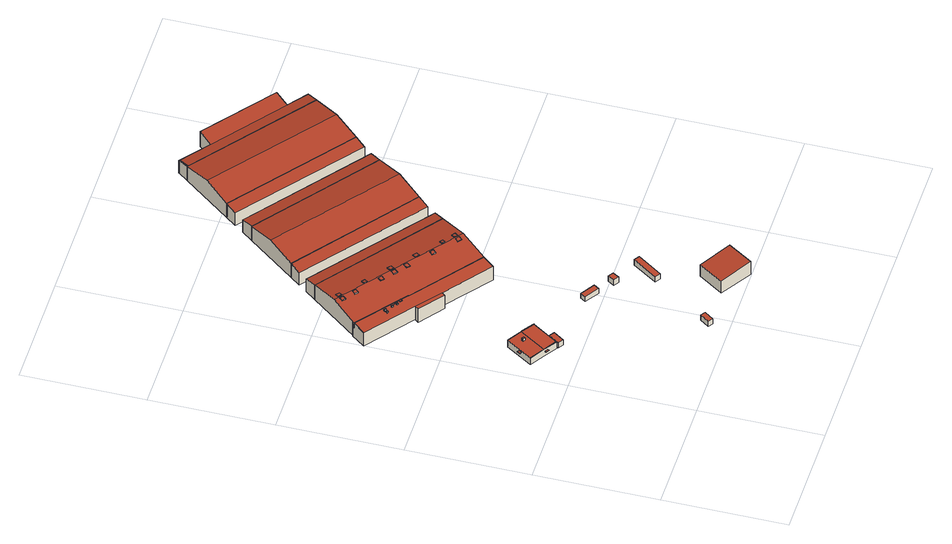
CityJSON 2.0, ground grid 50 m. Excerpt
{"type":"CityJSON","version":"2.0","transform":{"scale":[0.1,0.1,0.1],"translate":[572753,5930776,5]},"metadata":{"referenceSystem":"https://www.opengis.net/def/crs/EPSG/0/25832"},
"CityObjects":{
"building1":{"type":"Building","attributes":{"Grundfläche 2D":"171.038570","Grundhöhe NN":"6.490"},"children":["building1-1","building1-2","building1-3","building1-4","building1-5"],"geometry":[{"type":"Solid","lod":"3","boundaries":[[[[0,1,2,3,4,5,6,7,8]],[[9,10,11,12,0,8,13,14]],[[15,6,5,4,3,16,17]],[[8,7,6,15,18,14,13]],[[9,14,18,19]],[[10,9,19,20]],[[11,10,20,21]],[[11,21,22,23,16,3,2,1,0,12]],[[18,15,17,16,23,22,21,20,19]]]],"semantics":{"surfaces":[{"type":"RoofSurface"},{"type":"WallSurface"},{"type":"GroundSurface"}],"values":[[0,0,1,1,1,1,1,1,2]]}}]},
"building1-1":{"type":"BuildingInstallation","parents":["building1"],"geometry":[{"type":"MultiSurface","lod":"3","boundaries":[[[24,25,2,26]],[[27,28,29,30,12]],[[12,30,11]],[[2,3,26]],[[3,4,24,26]],[[24,4,25]],[[29,28,10]],[[10,11,30,29]]],"semantics":{"surfaces":[{"type":"RoofSurface"},{"type":"WallSurface"}],"values":[0,0,1,1,1,1,1,1]}}]},
"building1-2":{"type":"BuildingInstallation","parents":["building1"],"geometry":[{"type":"MultiSurface","lod":"3","boundaries":[[[13,31,32,33]],[[34,35,7,36]],[[6,7,35]],[[31,13,14]],[[14,9,32,31]],[[9,33,32]],[[5,34,36]],[[35,34,5,6]]],"semantics":{"surfaces":[{"type":"RoofSurface"},{"type":"WallSurface"}],"values":[0,0,1,1,1,1,1,1]}}]},
"building1-3":{"type":"BuildingInstallation","parents":["building1"],"geometry":[{"type":"MultiSurface","lod":"3","boundaries":[[[37,38,39,40]],[[40,39,41,42]],[[37,40,42,43]],[[38,37,43,44]],[[39,38,44,41]]],"semantics":{"surfaces":[{"type":"RoofSurface"},{"type":"WallSurface"}],"values":[0,1,1,1,1]}}]},
"building1-4":{"type":"BuildingInstallation","parents":["building1"],"geometry":[{"type":"MultiSurface","lod":"3","boundaries":[[[45,46,47,48]],[[49,50,48,47]],[[50,51,45,48]],[[51,52,46,45]],[[52,49,47,46]],[[52,51,50,49]]],"semantics":{"surfaces":[{"type":"RoofSurface"},{"type":"WallSurface"},{"type":"OuterCeilingSurface"}],"values":[0,1,1,1,1,2]}}]},
"building1-5":{"type":"BuildingInstallation","parents":["building1"],"geometry":[{"type":"MultiSurface","lod":"3","boundaries":[[[53,54,55,56]],[[57,58,56,55]],[[58,59,53,56]],[[59,60,54,53]],[[60,57,55,54]],[[60,59,58,57]]],"semantics":{"surfaces":[{"type":"RoofSurface"},{"type":"WallSurface"},{"type":"OuterCeilingSurface"}],"values":[0,1,1,1,1,2]}}]},
"building2":{"type":"Building","attributes":{"Grundfläche 2D":"12.840875","Grundhöhe NN":"6.490"},"geometry":[{"type":"Solid","lod":"3","boundaries":[[[[61,62,63,64]],[[65,66,64,63]],[[66,67,61,64]],[[67,68,62,61]],[[68,65,63,62]],[[68,67,66,65]]]],"semantics":{"surfaces":[{"type":"RoofSurface"},{"type":"WallSurface"},{"type":"GroundSurface"}],"values":[[0,1,1,1,1,2]]}}]},
"building3":{"type":"Building","attributes":{"Grundfläche 2D":"9.944221","Grundhöhe NN":"6.564"},"geometry":[{"type":"Solid","lod":"3","boundaries":[[[[69,70,71,72]],[[73,74,72,71]],[[74,75,69,72]],[[75,76,70,69]],[[76,73,71,70]],[[76,75,74,73]]]],"semantics":{"surfaces":[{"type":"RoofSurface"},{"type":"WallSurface"},{"type":"GroundSurface"}],"values":[[0,1,1,1,1,2]]}}]},
"building4":{"type":"Building","attributes":{"Grundfläche 2D":"385.755526","Grundhöhe NN":"5.551"},"children":["building4-1","building4-2","building4-3","building4-4","building4-5"],"geometry":[{"type":"Solid","lod":"3","boundaries":[[[[77,78,79]],[[78,80,81,79]],[[82,83,82,84]],[[85,86,87,88]],[[89,83,81,80,85,88,90,91,92],[82,84,82,83]],[[93,89,92]],[[77,79,94,95]],[[80,78,77,95,96]],[[85,80,96,97]],[[86,85,97,98]],[[87,86,98,99]],[[88,87,99,100]],[[90,88,100,101]],[[91,90,101,102]],[[92,91,102,103]],[[93,92,103,104]],[[81,83,89,93,104,105]],[[79,81,105,94]],[[97,96,95,94,105,104,103,102,101,100,99,98]]]],"semantics":{"surfaces":[{"type":"RoofSurface"},{"type":"WallSurface"},{"type":"GroundSurface"}],"values":[[0,0,0,0,0,0,1,1,1,1,1,1,1,1,1,1,1,1,2]]}}]},
"building4-1":{"type":"BuildingInstallation","parents":["building4"],"geometry":[{"type":"MultiSurface","lod":"3","boundaries":[[[106,107,108,109]],[[89,83,107,106]],[[83,110,108,107]],[[111,109,108,110]],[[111,89,106,109]]],"semantics":{"surfaces":[{"type":"RoofSurface"},{"type":"WallSurface"}],"values":[0,1,1,1,1]}}]},
"building4-2":{"type":"BuildingInstallation","parents":["building4"],"geometry":[{"type":"MultiSurface","lod":"3","boundaries":[[[112,113,114,115]],[[115,114,116,117]],[[112,115,117,118]],[[113,112,118,119]],[[114,113,119,116]]],"semantics":{"surfaces":[{"type":"RoofSurface"},{"type":"WallSurface"}],"values":[0,1,1,1,1]}}]},
"building4-3":{"type":"BuildingInstallation","parents":["building4"],"geometry":[{"type":"MultiSurface","lod":"3","boundaries":[[[120,121,122,123,124]],[[125,126,122,121]],[[126,127,128,124,123,122]],[[128,129,120,124]],[[129,125,121,120]]],"semantics":{"surfaces":[{"type":"RoofSurface"},{"type":"WallSurface"}],"values":[0,1,1,1,1]}}]},
"building4-4":{"type":"BuildingInstallation","parents":["building4"],"geometry":[{"type":"MultiSurface","lod":"3","boundaries":[[[130,131,132,133,134]],[[135,132,131,130,136,84]],[[133,132,135,137]],[[134,133,137,82]],[[130,134,82,136]]],"semantics":{"surfaces":[{"type":"RoofSurface"},{"type":"WallSurface"}],"values":[0,1,1,1,1]}}]},
"building4-5":{"type":"BuildingInstallation","parents":["building4"],"geometry":[{"type":"MultiSurface","lod":"3","boundaries":[[[138,139,140,141]],[[139,138,142,143]],[[143,144,140,139]],[[144,145,141,140]],[[138,141,145,142]]],"semantics":{"surfaces":[{"type":"RoofSurface"},{"type":"WallSurface"}],"values":[0,1,1,1,1]}}]},
"building5":{"type":"Building","attributes":{"Grundfläche 2D":"16.576453","Grundhöhe NN":"6.569"},"geometry":[{"type":"Solid","lod":"3","boundaries":[[[[146,147,148,149]],[[150,151,149,148]],[[151,152,146,149]],[[152,153,147,146]],[[153,150,148,147]],[[153,152,151,150]]]],"semantics":{"surfaces":[{"type":"RoofSurface"},{"type":"WallSurface"},{"type":"GroundSurface"}],"values":[[0,1,1,1,1,2]]}}]},
"building6":{"type":"Building","attributes":{"Grundfläche 2D":"7.422152","Grundhöhe NN":"6.579"},"geometry":[{"type":"Solid","lod":"3","boundaries":[[[[154,155,156,157]],[[158,159,157,156]],[[159,160,154,157]],[[160,161,155,154]],[[161,158,156,155]],[[161,160,159,158]]]],"semantics":{"surfaces":[{"type":"RoofSurface"},{"type":"WallSurface"},{"type":"GroundSurface"}],"values":[[0,1,1,1,1,2]]}}]},
"building7":{"type":"Building","attributes":{"Grundfläche 2D":"1530.050966","Grundhöhe NN":"5.552"},"children":["building7-1","building7-2","building7-3","building7-4","building7-5","building7-6","building7-7","building7-8","building7-9","building7-10","building7-11","building7-12","building7-13"],"geometry":[{"type":"Solid","lod":"3","boundaries":[[[[162,163,164,165,166,167]],[[168,169,170,171,162,167,166,172,173,174]],[[175,165,164,163,176,177]],[[172,166,165,175,105]],[[174,173,172,105,104]],[[168,174,104,103]],[[102,178,171,170,169,168,103,179]],[[176,163,162,171,178]],[[177,176,178,102,179,103,104,105,175]]]],"semantics":{"surfaces":[{"type":"RoofSurface"},{"type":"WallSurface"},{"type":"GroundSurface"}],"values":[[0,0,1,1,1,1,1,1,2]]}}]},
"building7-1":{"type":"BuildingInstallation","parents":["building7"],"geometry":[{"type":"MultiSurface","lod":"3","boundaries":[[[180,181,182,183]],[[184,185,183,182]],[[180,183,185,186]],[[181,180,186,187]],[[187,184,182,181]]],"semantics":{"surfaces":[{"type":"RoofSurface"},{"type":"WallSurface"}],"values":[0,1,1,1,1]}}]},
"building7-2":{"type":"BuildingInstallation","parents":["building7"],"geometry":[{"type":"MultiSurface","lod":"3","boundaries":[[[188,189,190,191]],[[191,190,192,193]],[[188,191,193,194]],[[189,188,194,195]],[[190,189,195,192]]],"semantics":{"surfaces":[{"type":"RoofSurface"},{"type":"WallSurface"}],"values":[0,1,1,1,1]}}]},
"building7-3":{"type":"BuildingInstallation","parents":["building7"],"geometry":[{"type":"MultiSurface","lod":"3","boundaries":[[[196,197,198,199]],[[200,201,199,198]],[[199,201,202,196]],[[202,203,197,196]],[[198,197,203,200]]],"semantics":{"surfaces":[{"type":"RoofSurface"},{"type":"WallSurface"}],"values":[0,1,1,1,1]}}]},
"building7-4":{"type":"BuildingInstallation","parents":["building7"],"geometry":[{"type":"MultiSurface","lod":"3","boundaries":[[[204,205,206,207]],[[208,209,207,206]],[[204,207,209,210]],[[210,211,205,204]],[[206,205,211,208]]],"semantics":{"surfaces":[{"type":"RoofSurface"},{"type":"WallSurface"}],"values":[0,1,1,1,1]}}]},
"building7-5":{"type":"BuildingInstallation","parents":["building7"],"geometry":[{"type":"MultiSurface","lod":"3","boundaries":[[[212,213,214,215]],[[215,214,216,217]],[[212,215,217,218]],[[213,212,218,219]],[[214,213,219,216]]],"semantics":{"surfaces":[{"type":"RoofSurface"},{"type":"WallSurface"}],"values":[0,1,1,1,1]}}]},
"building7-6":{"type":"BuildingInstallation","parents":["building7"],"geometry":[{"type":"MultiSurface","lod":"3","boundaries":[[[220,221,222,223]],[[224,225,223,222]],[[220,223,225,226]],[[221,220,226,227]],[[227,224,222,221]]],"semantics":{"surfaces":[{"type":"RoofSurface"},{"type":"WallSurface"}],"values":[0,1,1,1,1]}}]},
"building7-7":{"type":"BuildingInstallation","parents":["building7"],"geometry":[{"type":"MultiSurface","lod":"3","boundaries":[[[228,229,230,231]],[[232,233,231,230]],[[228,231,233,234]],[[234,235,229,228]],[[230,229,235,232]]],"semantics":{"surfaces":[{"type":"RoofSurface"},{"type":"WallSurface"}],"values":[0,1,1,1,1]}}]},
"building7-8":{"type":"BuildingInstallation","parents":["building7"],"geometry":[{"type":"MultiSurface","lod":"3","boundaries":[[[236,237,238,239]],[[240,241,239,238]],[[236,239,241,242]],[[242,243,237,236]],[[238,237,243,240]]],"semantics":{"surfaces":[{"type":"RoofSurface"},{"type":"WallSurface"}],"values":[0,1,1,1,1]}}]},
"building7-9":{"type":"BuildingInstallation","parents":["building7"],"geometry":[{"type":"MultiSurface","lod":"3","boundaries":[[[244,245,246,247]],[[248,249,245,244]],[[249,250,246,245]],[[250,251,247,246]],[[244,247,251,248]]],"semantics":{"surfaces":[{"type":"RoofSurface"},{"type":"WallSurface"}],"values":[0,1,1,1,1]}}]},
"building7-10":{"type":"BuildingInstallation","parents":["building7"],"geometry":[{"type":"MultiSurface","lod":"3","boundaries":[[[252,253,254,255]],[[256,257,255,254]],[[252,255,257,258]],[[258,259,253,252]],[[254,253,259,256]]],"semantics":{"surfaces":[{"type":"RoofSurface"},{"type":"WallSurface"}],"values":[0,1,1,1,1]}}]},
"building7-11":{"type":"BuildingInstallation","parents":["building7"],"geometry":[{"type":"MultiSurface","lod":"3","boundaries":[[[260,261,262,263]],[[263,262,264,265]],[[260,263,265,266]],[[261,260,266,267]],[[262,261,267,264]]],"semantics":{"surfaces":[{"type":"RoofSurface"},{"type":"WallSurface"}],"values":[0,1,1,1,1]}}]},
"building7-12":{"type":"BuildingInstallation","parents":["building7"],"geometry":[{"type":"MultiSurface","lod":"3","boundaries":[[[268,269,270,271]],[[271,270,272,273]],[[268,271,273,274]],[[269,268,274,275]],[[275,272,270,269]]],"semantics":{"surfaces":[{"type":"RoofSurface"},{"type":"WallSurface"}],"values":[0,1,1,1,1]}}]},
"building7-13":{"type":"BuildingInstallation","parents":["building7"],"geometry":[{"type":"MultiSurface","lod":"3","boundaries":[[[276,277,278,279]],[[280,281,279,278]],[[276,279,281,282]],[[282,283,277,276]],[[278,277,283,280]]],"semantics":{"surfaces":[{"type":"RoofSurface"},{"type":"WallSurface"}],"values":[0,1,1,1,1]}}]},
"building8":{"type":"Building","attributes":{"Grundfläche 2D":"177.758896","Grundhöhe NN":"6.180"},"geometry":[{"type":"Solid","lod":"3","boundaries":[[[[284,285,286,287]],[[284,287,288,289]],[[285,284,289,290]],[[286,285,290,291]],[[287,286,291,288]],[[291,290,289,288]]]],"semantics":{"surfaces":[{"type":"RoofSurface"},{"type":"WallSurface"},{"type":"GroundSurface"}],"values":[[0,1,1,1,1,2]]}}]},
"building9":{"type":"Building","attributes":{"Grundfläche 2D":"30.064876","Grundhöhe NN":"6.635"},"geometry":[{"type":"Solid","lod":"3","boundaries":[[[[292,293,294,295]],[[296,297,295,294]],[[297,298,292,295]],[[298,299,293,292]],[[299,296,294,293]],[[299,298,297,296]]]],"semantics":{"surfaces":[{"type":"RoofSurface"},{"type":"WallSurface"},{"type":"GroundSurface"}],"values":[[0,1,1,1,1,2]]}}]},
"building10":{"type":"Building","attributes":{"Grundfläche 2D":"314.370154","Grundhöhe NN":"5.555"},"geometry":[{"type":"Solid","lod":"3","boundaries":[[[[300,301,302,165,164,163]],[[165,302,301,303,175]],[[176,163,164,165,175,177]],[[304,300,163,176]],[[301,300,304,303]],[[176,177,175,303,304]]]],"semantics":{"surfaces":[{"type":"RoofSurface"},{"type":"WallSurface"},{"type":"GroundSurface"}],"values":[[0,1,1,1,1,2]]}}]},
"building11":{"type":"Building","attributes":{"Grundfläche 2D":"315.118753","Grundhöhe NN":"5.552"},"geometry":[{"type":"Solid","lod":"3","boundaries":[[[[305,306,307,308,309,310]],[[306,305,310,311,312]],[[307,306,312,313]],[[308,307,313,314]],[[310,309,308,314,315,311]],[[313,312,311,315,314]]]],"semantics":{"surfaces":[{"type":"RoofSurface"},{"type":"WallSurface"},{"type":"GroundSurface"}],"values":[[0,1,1,1,1,2]]}}]},
"building12":{"type":"Building","attributes":{"Grundfläche 2D":"1489.021875","Grundhöhe NN":"5.544"},"geometry":[{"type":"Solid","lod":"3","boundaries":[[[[316,317,318,319,320,321,322]],[[323,324,310,321,320,325,306,305,326]],[[327,328,329,319,318,317,316,322,330,331]],[[332,306,325,320,319,329,333]],[[334,335,336,310,324,323,326,305,306,332,337]],[[330,322,321,310,336]],[[331,330,336,335,334,337,332,333,329,328,327]]]],"semantics":{"surfaces":[{"type":"RoofSurface"},{"type":"WallSurface"},{"type":"GroundSurface"}],"values":[[0,0,1,1,1,1,2]]}}]},
"building13":{"type":"Building","attributes":{"Grundfläche 2D":"337.839809","Grundhöhe NN":"5.543"},"geometry":[{"type":"Solid","lod":"3","boundaries":[[[[338,339,340,319,318,322]],[[329,319,340,339,341,342]],[[322,318,319,329,330]],[[338,322,330,343]],[[339,338,343,341]],[[343,330,329,342,341]]]],"semantics":{"surfaces":[{"type":"RoofSurface"},{"type":"WallSurface"},{"type":"GroundSurface"}],"values":[[0,1,1,1,1,2]]}}]},
"building14":{"type":"Building","attributes":{"Grundfläche 2D":"323.214629","Grundhöhe NN":"5.540"},"geometry":[{"type":"Solid","lod":"3","boundaries":[[[[344,345,346,347]],[[345,344,348,349]],[[346,345,349,350]],[[347,346,350,351]],[[344,347,351,348]],[[349,348,351,350]]]],"semantics":{"surfaces":[{"type":"RoofSurface"},{"type":"WallSurface"},{"type":"GroundSurface"}],"values":[[0,1,1,1,1,2]]}}]},
"building15":{"type":"Building","attributes":{"Grundfläche 2D":"1504.015841","Grundhöhe NN":"5.532"},"geometry":[{"type":"Solid","lod":"3","boundaries":[[[[352,353,354,345,355,356,344]],[[357,358,359,360,353,352,361]],[[362,363,364,349,345,354,353,360,359]],[[348,344,356,355,345,349,365]],[[366,361,352,344,348]],[[367,362,359,358,357,361,366,368]],[[364,363,362,367,368,366,348,365,349]]]],"semantics":{"surfaces":[{"type":"RoofSurface"},{"type":"WallSurface"},{"type":"GroundSurface"}],"values":[[0,0,1,1,1,1,2]]}}]},
"building16":{"type":"Building","attributes":{"Grundfläche 2D":"554.426024","Grundhöhe NN":"5.531"},"geometry":[{"type":"Solid","lod":"3","boundaries":[[[[369,370,371,372]],[[373,374,375,376]],[[358,375,374]],[[358,374,359]],[[377,371,370,375,358,357,361]],[[372,371,378,379]],[[369,372,379,380]],[[370,369,380,381]],[[376,375,370,381,382]],[[373,376,382,383]],[[374,373,383,384]],[[359,374,384,362]],[[368,357,358,359,362,367]],[[361,357,368,366]],[[377,361,366,385]],[[371,377,385,378]],[[384,383,382,381,380,379,378,385,366,368,367,362]]]],"semantics":{"surfaces":[{"type":"RoofSurface"},{"type":"WallSurface"},{"type":"GroundSurface"}],"values":[[0,0,0,0,0,1,1,1,1,1,1,1,1,1,1,1,2]]}}]}
},
"vertices":[
[122,629,49],[123,628,49],[127,625,49],[175,594,47],[176,596,47],[245,702,47],[246,704,47],[199,735,49],[193,738,49],[134,773,47],[66,667,47],[65,665,47],[116,632,49],[187,742,49],[135,775,47],[246,704,15],[175,594,15],[245,702,15],[135,775,15],[134,773,15],[66,667,15],[65,665,15],[122,629,15],[123,628,15],
[176,596,49],[128,627,49],[175,594,49],[116,633,49],[117,634,49],[66,667,49],[65,665,49],
[135,775,49],[134,773,49],[186,740,49],[245,702,49],[246,704,49],[198,733,49],
[152,711,61],[156,718,61],[148,723,61],[144,716,61],[148,723,48],[144,716,48],[152,711,49],[156,718,49],
[92,725,43],[84,712,43],[92,707,43],[100,719,43],[92,707,41],[100,719,41],[92,725,41],[84,712,41],
[118,620,42],[131,612,42],[136,620,42],[123,628,42],[136,620,40],[123,628,40],[118,620,40],[131,612,40],
[180,591,40],[200,576,40],[230,619,40],[210,633,40],[230,619,15],[210,633,15],[180,591,15],[200,576,15],
[467,116,43],[441,79,43],[459,66,43],[485,103,43],[459,66,16],[485,103,16],[467,116,16],[441,79,16],
[44,1352,77],[40,1346,77],[46,1351,77],[1,1297,75],[41,1345,77],[167,1232,77],[202,1218,77],[163,1234,77],[191,1150,75],[180,1136,75],[278,1059,75],[289,1073,75],[210,1212,77],[477,927,75],[514,974,77],[236,1189,77],[237,1191,77],[46,1351,6],[44,1352,6],[1,1297,6],[191,1150,6],[180,1136,6],[278,1059,6],[289,1073,6],[477,927,6],[514,974,6],[236,1189,6],[237,1191,6],[41,1345,6],
[210,1212,79],[202,1218,79],[197,1211,79],[204,1205,79],[197,1211,77],[204,1205,77],
[181,1214,83],[184,1218,83],[181,1221,83],[178,1217,83],[181,1221,77],[178,1217,77],[181,1214,77],[184,1218,77],
[142,1252,83],[135,1257,83],[132,1253,83],[133,1252,83],[139,1248,83],[135,1257,77],[132,1253,77],[133,1252,77],[139,1248,77],[142,1252,77],
[163,1235,83],[163,1234,83],[161,1231,83],[164,1228,83],[167,1232,83],[161,1231,77],[163,1235,77],[164,1228,77],
[130,1247,83],[126,1241,83],[130,1238,83],[134,1244,83],[130,1247,77],[126,1241,76],[130,1238,76],[134,1244,77],
[503,523,41],[516,544,41],[460,580,41],[447,559,41],[460,580,16],[447,559,16],[503,523,16],[516,544,16],
[560,480,43],[581,467,43],[597,493,43],[576,506,43],[597,493,16],[576,506,16],[560,480,16],[581,467,16],
[594,1076,101],[671,1177,79],[196,1542,80],[195,1543,80],[119,1446,101],[230,1359,101],[236,1189,78],[512,975,78],[514,974,78],[514,973,78],[41,1345,78],[43,1344,78],[237,1191,78],[195,1543,6],[671,1177,6],[196,1542,6],[514,973,6],[512,975,6],
[180,1390,104],[170,1379,102],[182,1370,102],[191,1381,104],[182,1370,97],[191,1381,100],[180,1390,100],[170,1379,97],
[132,1427,103],[123,1415,101],[135,1406,101],[144,1418,103],[135,1406,97],[144,1418,100],[132,1427,100],[123,1415,97],
[323,1280,103],[313,1268,100],[326,1257,100],[336,1270,103],[326,1257,97],[336,1270,100],[323,1280,100],[313,1268,97],
[529,1129,105],[538,1141,102],[527,1149,102],[518,1137,105],[527,1149,98],[518,1137,101],[529,1129,101],[538,1141,98],
[463,1170,103],[453,1158,100],[466,1147,100],[476,1160,103],[466,1147,97],[476,1160,100],[463,1170,100],[453,1158,97],
[434,1202,104],[445,1216,101],[431,1227,101],[420,1213,104],[431,1227,98],[420,1213,101],[434,1202,101],[445,1216,98],
[577,1093,102],[587,1106,100],[574,1116,100],[564,1103,102],[574,1116,98],[564,1103,100],[577,1093,100],[587,1106,98],
[558,1096,103],[548,1084,100],[561,1073,100],[571,1086,103],[561,1073,97],[571,1086,100],[558,1096,100],[548,1084,97],
[327,1286,104],[341,1276,104],[351,1289,102],[337,1300,102],[327,1286,101],[341,1276,101],[351,1289,98],[337,1300,98],
[274,1318,103],[265,1306,100],[278,1296,100],[288,1308,103],[278,1296,97],[288,1308,100],[274,1318,100],[265,1306,97],
[243,1352,105],[252,1363,103],[241,1372,103],[232,1361,105],[241,1372,98],[232,1361,100],[243,1352,101],[252,1363,98],
[137,1434,103],[150,1425,103],[159,1437,101],[146,1447,101],[159,1437,98],[146,1447,98],[137,1434,101],[150,1425,100],
[369,1244,103],[359,1231,100],[372,1221,100],[382,1234,103],[372,1221,97],[382,1234,100],[369,1244,100],[359,1231,97],
[699,183,71],[634,82,71],[759,2,79],[824,103,79],[824,103,12],[699,183,12],[634,82,12],[759,2,12],
[640,321,43],[709,422,43],[688,436,43],[620,335,43],[688,436,16],[620,335,16],[640,321,16],[709,422,16],
[702,1216,70],[228,1586,70],[198,1548,79],[228,1586,6],[702,1216,6],
[289,1658,77],[286,1660,77],[255,1620,68],[729,1252,68],[761,1294,78],[762,1295,78],[762,1295,6],[286,1660,6],[255,1620,6],[729,1252,6],[761,1294,6],
[913,1492,78],[441,1854,79],[440,1855,79],[438,1856,79],[365,1761,101],[838,1392,101],[914,1491,78],[465,1522,78],[760,1296,78],[287,1660,77],[464,1523,78],[441,1854,5],[440,1855,5],[438,1856,5],[914,1491,5],[913,1492,5],[286,1660,5],[287,1660,5],[465,1522,5],[760,1296,5],[762,1295,5],[464,1523,5],
[948,1534,68],[474,1902,68],[439,1856,79],[474,1902,5],[439,1856,5],[948,1534,5],
[1008,1609,79],[532,1979,79],[500,1937,69],[974,1567,69],[1008,1609,5],[532,1979,5],[500,1937,5],[974,1567,5],
[1083,1706,101],[609,2077,101],[533,1980,79],[535,1977,79],[1007,1610,79],[1160,1807,79],[688,2174,78],[686,2176,78],[685,2176,79],[1161,1806,79],[686,2176,5],[685,2176,5],[533,1980,5],[1007,1610,5],[1161,1806,5],[688,2174,5],[1160,1807,5],
[876,2180,82],[834,2126,69],[1115,1908,69],[1157,1961,82],[715,2218,69],[717,2216,69],[720,2215,69],[716,2218,69],[1193,1847,69],[1115,1908,5],[1157,1961,5],[876,2180,5],[834,2126,5],[716,2218,5],[715,2218,5],[717,2216,5],[1193,1847,5]
]}
